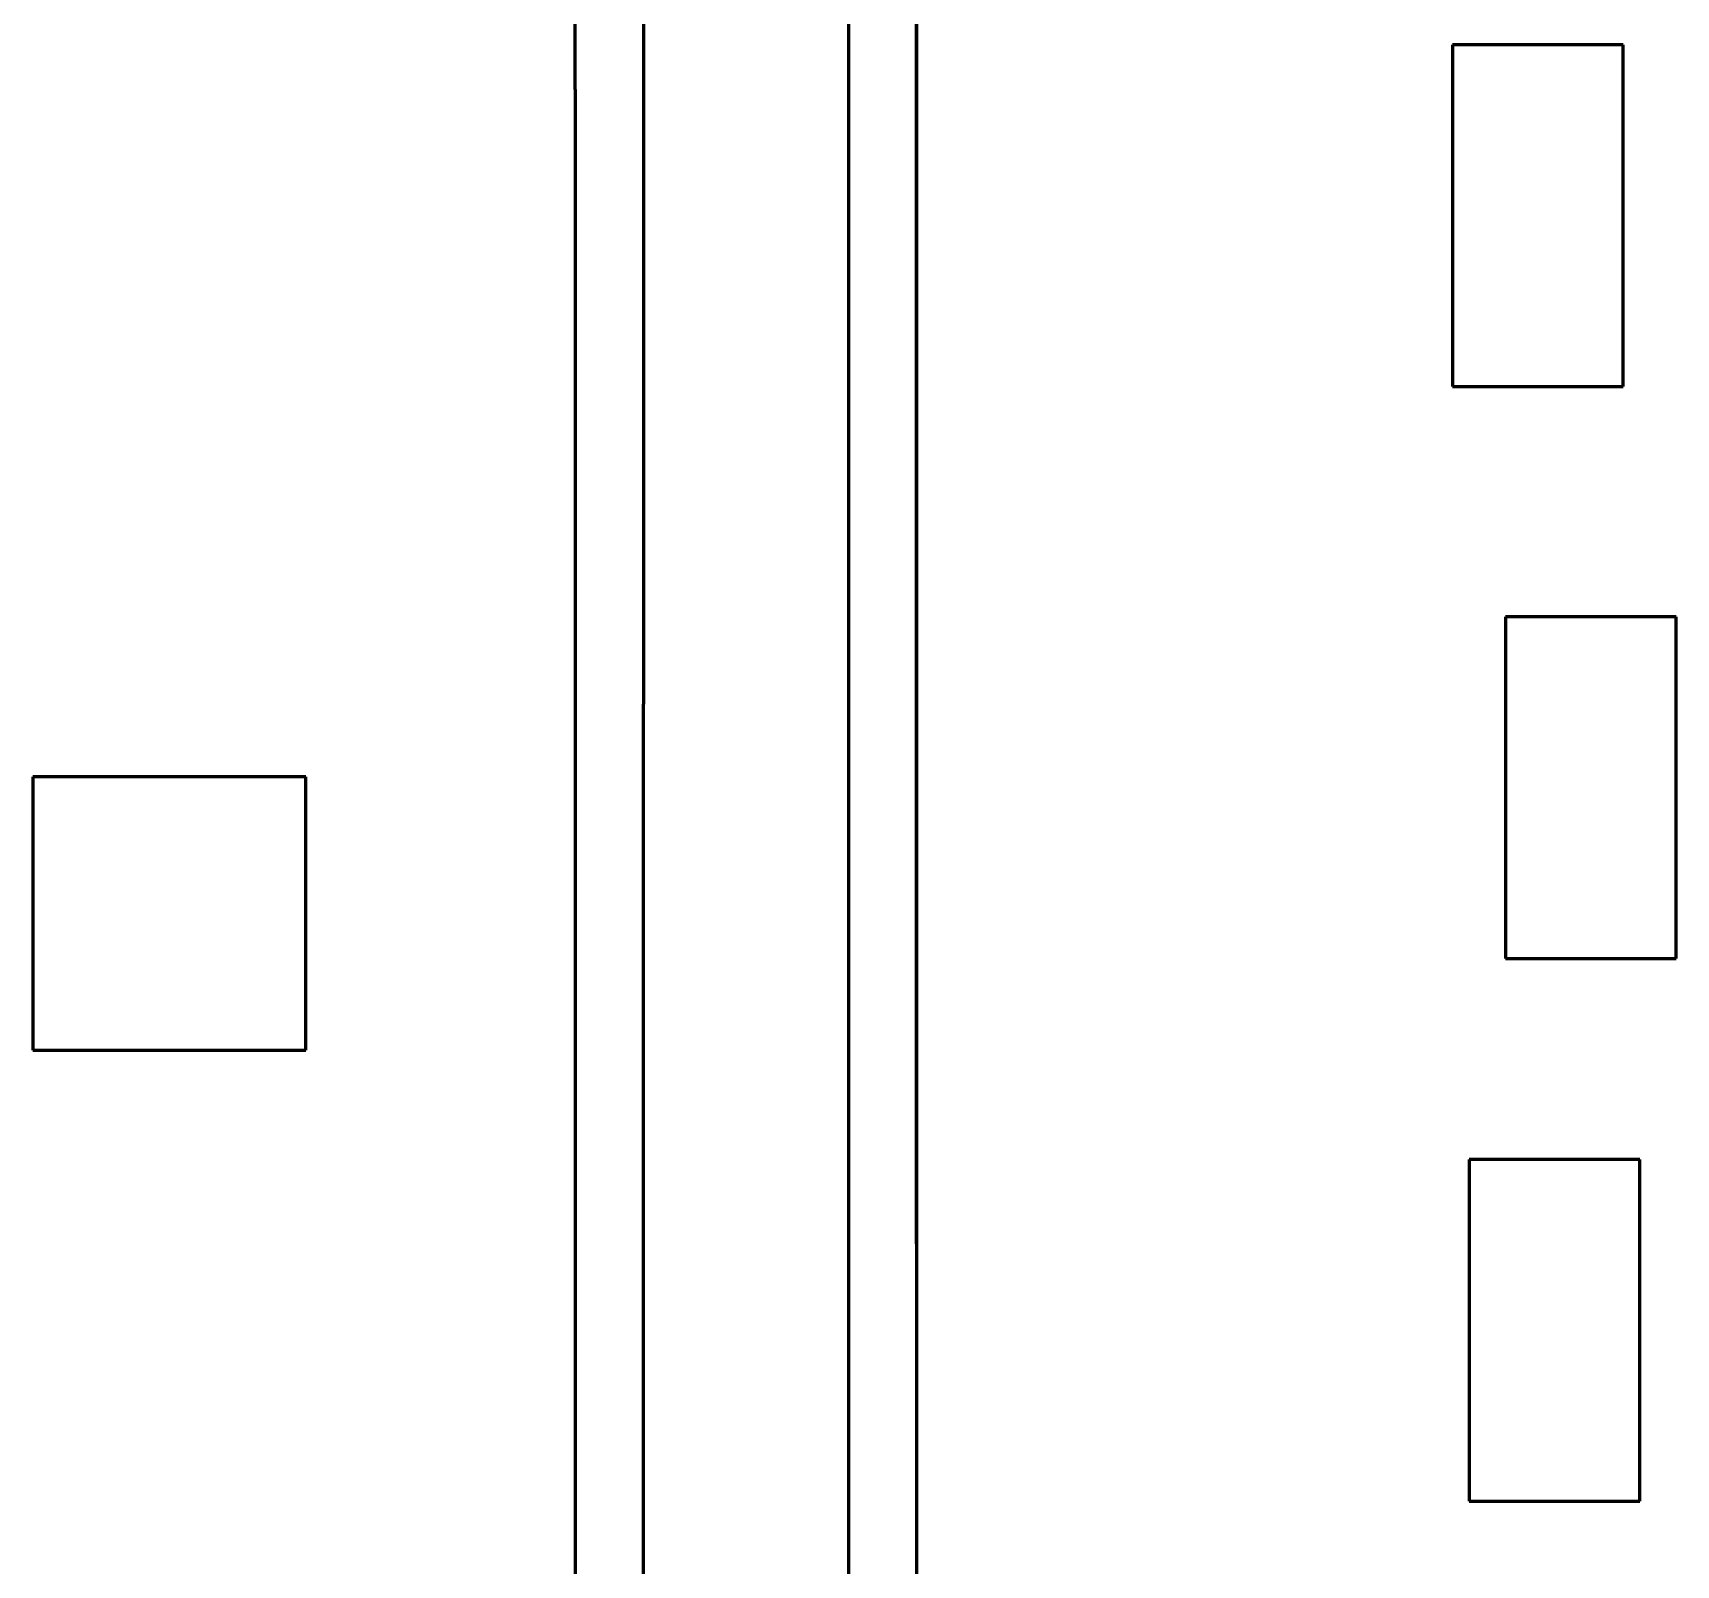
# Model space of a CAD drawing. Extents: x 0 to 297, y 0 to 292.
# Drawn here: x 223.42 to 235.45, y 126.92 to 138.13 of the extents above; entities that cross this region are included whole.
import ezdxf

# ---------------------------------------------------------------- set-up
doc = ezdxf.new("R2010")
doc.units = 0
doc.header["$MEASUREMENT"] = 0
doc.linetypes.add('K5LT_BASIC', pattern=[0])
doc.layers.add('Системный слой', color=7, linetype='Continuous')

# ---------------------------------------------------------------- blocks, each defined once
blk = doc.blocks.new('*U')
at = {"layer": 'Системный слой', "linetype": 'K5LT_BASIC', "lineweight": 60}
for p, q in [((235.067, 138.044), (233.817, 138.044)), ((233.817, 138.044), (233.817, 135.544)), ((235.067, 135.544), (235.067, 138.044)), ((233.817, 135.544), (235.067, 135.544)), ((235.454, 133.857), (234.204, 133.857)), ((234.204, 133.857), (234.204, 131.357)), ((235.454, 131.357), (235.454, 133.857)), ((225.422, 132.688), (223.422, 132.688)), ((223.422, 132.688), (223.422, 130.688)), ((225.422, 130.688), (225.422, 132.688)), ((234.204, 131.357), (235.454, 131.357)), ((223.422, 130.688), (225.422, 130.688)), ((235.189, 129.888), (233.939, 129.888)), ((233.939, 129.888), (233.939, 127.388)), ((235.189, 127.388), (235.189, 129.888)), ((233.939, 127.388), (235.189, 127.388))]:
    blk.add_line(p, q, dxfattribs=at)

msp = doc.modelspace()

# ---------------------------------------------------------------- linework, layer by layer
at = {"layer": 'Системный слой', "linetype": 'K5LT_BASIC', "lineweight": 60}
for p, q in [((229.893, 158.769), (229.893, 129.269)), ((227.393, 137.718), (227.391, 146.46)), ((229.893, 129.269), (229.893, 143.769)), ((229.893, 143.769), (229.893, 99.269)), ((227.893, 138.219), (227.893, 133.219)), ((229.393, 138.219), (229.393, 108.585)), ((227.393, 137.718), (227.393, 133.719)), ((229.393, 137.719), (229.393, 133.719)), ((227.393, 133.719), (227.393, 108.085)), ((227.893, 108.585), (227.893, 133.219)), ((229.393, 133.219), (229.393, 108.585)), ((229.893, 128.769), (229.893, 99.269))]:
    msp.add_line(p, q, dxfattribs=at)

# ---------------------------------------------------------------- block references
at = {"layer": 'Системный слой'}
msp.add_blockref('*U', (0, 0), dxfattribs=at)
msp.add_blockref('*U', (0, 0), dxfattribs=at)
msp.add_blockref('*U', (0, 0), dxfattribs=at)
msp.add_blockref('*U', (0, 0), dxfattribs=at)
msp.add_blockref('*U', (0, 0), dxfattribs=at)
msp.add_blockref('*U', (0, 0), dxfattribs=at)
msp.add_blockref('*U', (0, 0), dxfattribs=at)
msp.add_blockref('*U', (0, 0), dxfattribs=at)
msp.add_blockref('*U', (0, 0), dxfattribs=at)
msp.add_blockref('*U', (0, 0), dxfattribs=at)
msp.add_blockref('*U', (0, 0), dxfattribs=at)
msp.add_blockref('*U', (0, 0), dxfattribs=at)
msp.add_blockref('*U', (0, 0), dxfattribs=at)
msp.add_blockref('*U', (0, 0), dxfattribs=at)
msp.add_blockref('*U', (0, 0), dxfattribs=at)
msp.add_blockref('*U', (0, 0), dxfattribs=at)
msp.add_blockref('*U', (0, 0), dxfattribs=at)
msp.add_blockref('*U', (0, 0), dxfattribs=at)
msp.add_blockref('*U', (0, 0), dxfattribs=at)
msp.add_blockref('*U', (0, 0), dxfattribs=at)
msp.add_blockref('*U', (0, 0), dxfattribs=at)
msp.add_blockref('*U', (0, 0), dxfattribs=at)
msp.add_blockref('*U', (0, 0), dxfattribs=at)
msp.add_blockref('*U', (0, 0), dxfattribs=at)
msp.add_blockref('*U', (0, 0), dxfattribs=at)
msp.add_blockref('*U', (0, 0), dxfattribs=at)
msp.add_blockref('*U', (0, 0), dxfattribs=at)
msp.add_blockref('*U', (0, 0), dxfattribs=at)
msp.add_blockref('*U', (0, 0), dxfattribs=at)
msp.add_blockref('*U', (0, 0), dxfattribs=at)
msp.add_blockref('*U', (0, 0), dxfattribs=at)
msp.add_blockref('*U', (0, 0), dxfattribs=at)
msp.add_blockref('*U', (0, 0), dxfattribs=at)
msp.add_blockref('*U', (0, 0), dxfattribs=at)
msp.add_blockref('*U', (0, 0), dxfattribs=at)
msp.add_blockref('*U', (0, 0), dxfattribs=at)
msp.add_blockref('*U', (0, 0), dxfattribs=at)
msp.add_blockref('*U', (0, 0), dxfattribs=at)
msp.add_blockref('*U', (0, 0), dxfattribs=at)
msp.add_blockref('*U', (0, 0), dxfattribs=at)
msp.add_blockref('*U', (0, 0), dxfattribs=at)
msp.add_blockref('*U', (0, 0), dxfattribs=at)
msp.add_blockref('*U', (0, 0), dxfattribs=at)
msp.add_blockref('*U', (0, 0), dxfattribs=at)
msp.add_blockref('*U', (0, 0), dxfattribs=at)
msp.add_blockref('*U', (0, 0), dxfattribs=at)
msp.add_blockref('*U', (0, 0), dxfattribs=at)
msp.add_blockref('*U', (0, 0), dxfattribs=at)
msp.add_blockref('*U', (0, 0), dxfattribs=at)
msp.add_blockref('*U', (0, 0), dxfattribs=at)
msp.add_blockref('*U', (0, 0), dxfattribs=at)
msp.add_blockref('*U', (0, 0), dxfattribs=at)
msp.add_blockref('*U', (0, 0), dxfattribs=at)
msp.add_blockref('*U', (0, 0), dxfattribs=at)
msp.add_blockref('*U', (0, 0), dxfattribs=at)
msp.add_blockref('*U', (0, 0), dxfattribs=at)
msp.add_blockref('*U', (0, 0), dxfattribs=at)
msp.add_blockref('*U', (0, 0), dxfattribs=at)
msp.add_blockref('*U', (0, 0), dxfattribs=at)
msp.add_blockref('*U', (0, 0), dxfattribs=at)
msp.add_blockref('*U', (0, 0), dxfattribs=at)
msp.add_blockref('*U', (0, 0), dxfattribs=at)
msp.add_blockref('*U', (0, 0), dxfattribs=at)
msp.add_blockref('*U', (0, 0), dxfattribs=at)
msp.add_blockref('*U', (0, 0), dxfattribs=at)
msp.add_blockref('*U', (0, 0), dxfattribs=at)
msp.add_blockref('*U', (0, 0), dxfattribs=at)
msp.add_blockref('*U', (0, 0), dxfattribs=at)
msp.add_blockref('*U', (0, 0), dxfattribs=at)
msp.add_blockref('*U', (0, 0), dxfattribs=at)
msp.add_blockref('*U', (0, 0), dxfattribs=at)
msp.add_blockref('*U', (0, 0), dxfattribs=at)
msp.add_blockref('*U', (0, 0), dxfattribs=at)
msp.add_blockref('*U', (0, 0), dxfattribs=at)
msp.add_blockref('*U', (0, 0), dxfattribs=at)
msp.add_blockref('*U', (0, 0), dxfattribs=at)
msp.add_blockref('*U', (0, 0), dxfattribs=at)
msp.add_blockref('*U', (0, 0), dxfattribs=at)
msp.add_blockref('*U', (0, 0), dxfattribs=at)
msp.add_blockref('*U', (0, 0), dxfattribs=at)
msp.add_blockref('*U', (0, 0), dxfattribs=at)
msp.add_blockref('*U', (0, 0), dxfattribs=at)
msp.add_blockref('*U', (0, 0), dxfattribs=at)
msp.add_blockref('*U', (0, 0), dxfattribs=at)
msp.add_blockref('*U', (0, 0), dxfattribs=at)
msp.add_blockref('*U', (0, 0), dxfattribs=at)
msp.add_blockref('*U', (0, 0), dxfattribs=at)
msp.add_blockref('*U', (0, 0), dxfattribs=at)
msp.add_blockref('*U', (0, 0), dxfattribs=at)
msp.add_blockref('*U', (0, 0), dxfattribs=at)
msp.add_blockref('*U', (0, 0), dxfattribs=at)
msp.add_blockref('*U', (0, 0), dxfattribs=at)
msp.add_blockref('*U', (0, 0), dxfattribs=at)
msp.add_blockref('*U', (0, 0), dxfattribs=at)
msp.add_blockref('*U', (0, 0), dxfattribs=at)
msp.add_blockref('*U', (0, 0), dxfattribs=at)
msp.add_blockref('*U', (0, 0), dxfattribs=at)
msp.add_blockref('*U', (0, 0), dxfattribs=at)
msp.add_blockref('*U', (0, 0), dxfattribs=at)
msp.add_blockref('*U', (0, 0), dxfattribs=at)
msp.add_blockref('*U', (0, 0), dxfattribs=at)
msp.add_blockref('*U', (0, 0), dxfattribs=at)
msp.add_blockref('*U', (0, 0), dxfattribs=at)
msp.add_blockref('*U', (0, 0), dxfattribs=at)
msp.add_blockref('*U', (0, 0), dxfattribs=at)
msp.add_blockref('*U', (0, 0), dxfattribs=at)
msp.add_blockref('*U', (0, 0), dxfattribs=at)
msp.add_blockref('*U', (0, 0), dxfattribs=at)
msp.add_blockref('*U', (0, 0), dxfattribs=at)
msp.add_blockref('*U', (0, 0), dxfattribs=at)
msp.add_blockref('*U', (0, 0), dxfattribs=at)
msp.add_blockref('*U', (0, 0), dxfattribs=at)
msp.add_blockref('*U', (0, 0), dxfattribs=at)
msp.add_blockref('*U', (0, 0), dxfattribs=at)
msp.add_blockref('*U', (0, 0), dxfattribs=at)
msp.add_blockref('*U', (0, 0), dxfattribs=at)
msp.add_blockref('*U', (0, 0), dxfattribs=at)
msp.add_blockref('*U', (0, 0), dxfattribs=at)
msp.add_blockref('*U', (0, 0), dxfattribs=at)
msp.add_blockref('*U', (0, 0), dxfattribs=at)
msp.add_blockref('*U', (0, 0), dxfattribs=at)
msp.add_blockref('*U', (0, 0), dxfattribs=at)
msp.add_blockref('*U', (0, 0), dxfattribs=at)
msp.add_blockref('*U', (0, 0), dxfattribs=at)
msp.add_blockref('*U', (0, 0), dxfattribs=at)
msp.add_blockref('*U', (0, 0), dxfattribs=at)
msp.add_blockref('*U', (0, 0), dxfattribs=at)
msp.add_blockref('*U', (0, 0), dxfattribs=at)
msp.add_blockref('*U', (0, 0), dxfattribs=at)
msp.add_blockref('*U', (0, 0), dxfattribs=at)
msp.add_blockref('*U', (0, 0), dxfattribs=at)
msp.add_blockref('*U', (0, 0), dxfattribs=at)
msp.add_blockref('*U', (0, 0), dxfattribs=at)
msp.add_blockref('*U', (0, 0), dxfattribs=at)
msp.add_blockref('*U', (0, 0), dxfattribs=at)
msp.add_blockref('*U', (0, 0), dxfattribs=at)
msp.add_blockref('*U', (0, 0), dxfattribs=at)
msp.add_blockref('*U', (0, 0), dxfattribs=at)
msp.add_blockref('*U', (0, 0), dxfattribs=at)
msp.add_blockref('*U', (0, 0), dxfattribs=at)
msp.add_blockref('*U', (0, 0), dxfattribs=at)
msp.add_blockref('*U', (0, 0), dxfattribs=at)
msp.add_blockref('*U', (0, 0), dxfattribs=at)
msp.add_blockref('*U', (0, 0), dxfattribs=at)
msp.add_blockref('*U', (0, 0), dxfattribs=at)
msp.add_blockref('*U', (0, 0), dxfattribs=at)
msp.add_blockref('*U', (0, 0), dxfattribs=at)
msp.add_blockref('*U', (0, 0), dxfattribs=at)
msp.add_blockref('*U', (0, 0), dxfattribs=at)
msp.add_blockref('*U', (0, 0), dxfattribs=at)
msp.add_blockref('*U', (0, 0), dxfattribs=at)
msp.add_blockref('*U', (0, 0), dxfattribs=at)
msp.add_blockref('*U', (0, 0), dxfattribs=at)
msp.add_blockref('*U', (0, 0), dxfattribs=at)
msp.add_blockref('*U', (0, 0), dxfattribs=at)
msp.add_blockref('*U', (0, 0), dxfattribs=at)
msp.add_blockref('*U', (0, 0), dxfattribs=at)
msp.add_blockref('*U', (0, 0), dxfattribs=at)
msp.add_blockref('*U', (0, 0), dxfattribs=at)
msp.add_blockref('*U', (0, 0), dxfattribs=at)
msp.add_blockref('*U', (0, 0), dxfattribs=at)
msp.add_blockref('*U', (0, 0), dxfattribs=at)
msp.add_blockref('*U', (0, 0), dxfattribs=at)
msp.add_blockref('*U', (0, 0), dxfattribs=at)
msp.add_blockref('*U', (0, 0), dxfattribs=at)
msp.add_blockref('*U', (0, 0), dxfattribs=at)
msp.add_blockref('*U', (0, 0), dxfattribs=at)
msp.add_blockref('*U', (0, 0), dxfattribs=at)
msp.add_blockref('*U', (0, 0), dxfattribs=at)
msp.add_blockref('*U', (0, 0), dxfattribs=at)
msp.add_blockref('*U', (0, 0), dxfattribs=at)
msp.add_blockref('*U', (0, 0), dxfattribs=at)
msp.add_blockref('*U', (0, 0), dxfattribs=at)
msp.add_blockref('*U', (0, 0), dxfattribs=at)
msp.add_blockref('*U', (0, 0), dxfattribs=at)
msp.add_blockref('*U', (0, 0), dxfattribs=at)
msp.add_blockref('*U', (0, 0), dxfattribs=at)
msp.add_blockref('*U', (0, 0), dxfattribs=at)
msp.add_blockref('*U', (0, 0), dxfattribs=at)
msp.add_blockref('*U', (0, 0), dxfattribs=at)
msp.add_blockref('*U', (0, 0), dxfattribs=at)
msp.add_blockref('*U', (0, 0), dxfattribs=at)
msp.add_blockref('*U', (0, 0), dxfattribs=at)
msp.add_blockref('*U', (0, 0), dxfattribs=at)
msp.add_blockref('*U', (0, 0), dxfattribs=at)
msp.add_blockref('*U', (0, 0), dxfattribs=at)
msp.add_blockref('*U', (0, 0), dxfattribs=at)
msp.add_blockref('*U', (0, 0), dxfattribs=at)
msp.add_blockref('*U', (0, 0), dxfattribs=at)
msp.add_blockref('*U', (0, 0), dxfattribs=at)
msp.add_blockref('*U', (0, 0), dxfattribs=at)
msp.add_blockref('*U', (0, 0), dxfattribs=at)
msp.add_blockref('*U', (0, 0), dxfattribs=at)
msp.add_blockref('*U', (0, 0), dxfattribs=at)
msp.add_blockref('*U', (0, 0), dxfattribs=at)
msp.add_blockref('*U', (0, 0), dxfattribs=at)
msp.add_blockref('*U', (0, 0), dxfattribs=at)
msp.add_blockref('*U', (0, 0), dxfattribs=at)
msp.add_blockref('*U', (0, 0), dxfattribs=at)
msp.add_blockref('*U', (0, 0), dxfattribs=at)
msp.add_blockref('*U', (0, 0), dxfattribs=at)
msp.add_blockref('*U', (0, 0), dxfattribs=at)
msp.add_blockref('*U', (0, 0), dxfattribs=at)
msp.add_blockref('*U', (0, 0), dxfattribs=at)
msp.add_blockref('*U', (0, 0), dxfattribs=at)
msp.add_blockref('*U', (0, 0), dxfattribs=at)
msp.add_blockref('*U', (0, 0), dxfattribs=at)
msp.add_blockref('*U', (0, 0), dxfattribs=at)
msp.add_blockref('*U', (0, 0), dxfattribs=at)
msp.add_blockref('*U', (0, 0), dxfattribs=at)
msp.add_blockref('*U', (0, 0), dxfattribs=at)
msp.add_blockref('*U', (0, 0), dxfattribs=at)
msp.add_blockref('*U', (0, 0), dxfattribs=at)
msp.add_blockref('*U', (0, 0), dxfattribs=at)
msp.add_blockref('*U', (0, 0), dxfattribs=at)
msp.add_blockref('*U', (0, 0), dxfattribs=at)
msp.add_blockref('*U', (0, 0), dxfattribs=at)
msp.add_blockref('*U', (0, 0), dxfattribs=at)
msp.add_blockref('*U', (0, 0), dxfattribs=at)
msp.add_blockref('*U', (0, 0), dxfattribs=at)
msp.add_blockref('*U', (0, 0), dxfattribs=at)
msp.add_blockref('*U', (0, 0), dxfattribs=at)
msp.add_blockref('*U', (0, 0), dxfattribs=at)
msp.add_blockref('*U', (0, 0), dxfattribs=at)
msp.add_blockref('*U', (0, 0), dxfattribs=at)
msp.add_blockref('*U', (0, 0), dxfattribs=at)
msp.add_blockref('*U', (0, 0), dxfattribs=at)
msp.add_blockref('*U', (0, 0), dxfattribs=at)
msp.add_blockref('*U', (0, 0), dxfattribs=at)
msp.add_blockref('*U', (0, 0), dxfattribs=at)
msp.add_blockref('*U', (0, 0), dxfattribs=at)
msp.add_blockref('*U', (0, 0), dxfattribs=at)
msp.add_blockref('*U', (0, 0), dxfattribs=at)
msp.add_blockref('*U', (0, 0), dxfattribs=at)
msp.add_blockref('*U', (0, 0), dxfattribs=at)
msp.add_blockref('*U', (0, 0), dxfattribs=at)
msp.add_blockref('*U', (0, 0), dxfattribs=at)
msp.add_blockref('*U', (0, 0), dxfattribs=at)
msp.add_blockref('*U', (0, 0), dxfattribs=at)
msp.add_blockref('*U', (0, 0), dxfattribs=at)
msp.add_blockref('*U', (0, 0), dxfattribs=at)
msp.add_blockref('*U', (0, 0), dxfattribs=at)
msp.add_blockref('*U', (0, 0), dxfattribs=at)
msp.add_blockref('*U', (0, 0), dxfattribs=at)
msp.add_blockref('*U', (0, 0), dxfattribs=at)
msp.add_blockref('*U', (0, 0), dxfattribs=at)
msp.add_blockref('*U', (0, 0), dxfattribs=at)
msp.add_blockref('*U', (0, 0), dxfattribs=at)
msp.add_blockref('*U', (0, 0), dxfattribs=at)
msp.add_blockref('*U', (0, 0), dxfattribs=at)
msp.add_blockref('*U', (0, 0), dxfattribs=at)
msp.add_blockref('*U', (0, 0), dxfattribs=at)
msp.add_blockref('*U', (0, 0), dxfattribs=at)
msp.add_blockref('*U', (0, 0), dxfattribs=at)
msp.add_blockref('*U', (0, 0), dxfattribs=at)
msp.add_blockref('*U', (0, 0), dxfattribs=at)
msp.add_blockref('*U', (0, 0), dxfattribs=at)
msp.add_blockref('*U', (0, 0), dxfattribs=at)
msp.add_blockref('*U', (0, 0), dxfattribs=at)
msp.add_blockref('*U', (0, 0), dxfattribs=at)
msp.add_blockref('*U', (0, 0), dxfattribs=at)
msp.add_blockref('*U', (0, 0), dxfattribs=at)
msp.add_blockref('*U', (0, 0), dxfattribs=at)
msp.add_blockref('*U', (0, 0), dxfattribs=at)
msp.add_blockref('*U', (0, 0), dxfattribs=at)
msp.add_blockref('*U', (0, 0), dxfattribs=at)
msp.add_blockref('*U', (0, 0), dxfattribs=at)
msp.add_blockref('*U', (0, 0), dxfattribs=at)
msp.add_blockref('*U', (0, 0), dxfattribs=at)
msp.add_blockref('*U', (0, 0), dxfattribs=at)
msp.add_blockref('*U', (0, 0), dxfattribs=at)
msp.add_blockref('*U', (0, 0), dxfattribs=at)
msp.add_blockref('*U', (0, 0), dxfattribs=at)
msp.add_blockref('*U', (0, 0), dxfattribs=at)
msp.add_blockref('*U', (0, 0), dxfattribs=at)
msp.add_blockref('*U', (0, 0), dxfattribs=at)
msp.add_blockref('*U', (0, 0), dxfattribs=at)
msp.add_blockref('*U', (0, 0), dxfattribs=at)
msp.add_blockref('*U', (0, 0), dxfattribs=at)
msp.add_blockref('*U', (0, 0), dxfattribs=at)
msp.add_blockref('*U', (0, 0), dxfattribs=at)
msp.add_blockref('*U', (0, 0), dxfattribs=at)
msp.add_blockref('*U', (0, 0), dxfattribs=at)
msp.add_blockref('*U', (0, 0), dxfattribs=at)
msp.add_blockref('*U', (0, 0), dxfattribs=at)
msp.add_blockref('*U', (0, 0), dxfattribs=at)
msp.add_blockref('*U', (0, 0), dxfattribs=at)
msp.add_blockref('*U', (0, 0), dxfattribs=at)
msp.add_blockref('*U', (0, 0), dxfattribs=at)
msp.add_blockref('*U', (0, 0), dxfattribs=at)
msp.add_blockref('*U', (0, 0), dxfattribs=at)
msp.add_blockref('*U', (0, 0), dxfattribs=at)
msp.add_blockref('*U', (0, 0), dxfattribs=at)
msp.add_blockref('*U', (0, 0), dxfattribs=at)
msp.add_blockref('*U', (0, 0), dxfattribs=at)
msp.add_blockref('*U', (0, 0), dxfattribs=at)
msp.add_blockref('*U', (0, 0), dxfattribs=at)
msp.add_blockref('*U', (0, 0), dxfattribs=at)
msp.add_blockref('*U', (0, 0), dxfattribs=at)
msp.add_blockref('*U', (0, 0), dxfattribs=at)
msp.add_blockref('*U', (0, 0), dxfattribs=at)
msp.add_blockref('*U', (0, 0), dxfattribs=at)
msp.add_blockref('*U', (0, 0), dxfattribs=at)
msp.add_blockref('*U', (0, 0), dxfattribs=at)
msp.add_blockref('*U', (0, 0), dxfattribs=at)
msp.add_blockref('*U', (0, 0), dxfattribs=at)
msp.add_blockref('*U', (0, 0), dxfattribs=at)
msp.add_blockref('*U', (0, 0), dxfattribs=at)
msp.add_blockref('*U', (0, 0), dxfattribs=at)
msp.add_blockref('*U', (0, 0), dxfattribs=at)
msp.add_blockref('*U', (0, 0), dxfattribs=at)
msp.add_blockref('*U', (0, 0), dxfattribs=at)
msp.add_blockref('*U', (0, 0), dxfattribs=at)
msp.add_blockref('*U', (0, 0), dxfattribs=at)
msp.add_blockref('*U', (0, 0), dxfattribs=at)
msp.add_blockref('*U', (0, 0), dxfattribs=at)
msp.add_blockref('*U', (0, 0), dxfattribs=at)
msp.add_blockref('*U', (0, 0), dxfattribs=at)
msp.add_blockref('*U', (0, 0), dxfattribs=at)
msp.add_blockref('*U', (0, 0), dxfattribs=at)
msp.add_blockref('*U', (0, 0), dxfattribs=at)
msp.add_blockref('*U', (0, 0), dxfattribs=at)
msp.add_blockref('*U', (0, 0), dxfattribs=at)
msp.add_blockref('*U', (0, 0), dxfattribs=at)
msp.add_blockref('*U', (0, 0), dxfattribs=at)
msp.add_blockref('*U', (0, 0), dxfattribs=at)
msp.add_blockref('*U', (0, 0), dxfattribs=at)
msp.add_blockref('*U', (0, 0), dxfattribs=at)
msp.add_blockref('*U', (0, 0), dxfattribs=at)
msp.add_blockref('*U', (0, 0), dxfattribs=at)
msp.add_blockref('*U', (0, 0), dxfattribs=at)
msp.add_blockref('*U', (0, 0), dxfattribs=at)
msp.add_blockref('*U', (0, 0), dxfattribs=at)
msp.add_blockref('*U', (0, 0), dxfattribs=at)
msp.add_blockref('*U', (0, 0), dxfattribs=at)
msp.add_blockref('*U', (0, 0), dxfattribs=at)
msp.add_blockref('*U', (0, 0), dxfattribs=at)
msp.add_blockref('*U', (0, 0), dxfattribs=at)
msp.add_blockref('*U', (0, 0), dxfattribs=at)
msp.add_blockref('*U', (0, 0), dxfattribs=at)
msp.add_blockref('*U', (0, 0), dxfattribs=at)
msp.add_blockref('*U', (0, 0), dxfattribs=at)
msp.add_blockref('*U', (0, 0), dxfattribs=at)
msp.add_blockref('*U', (0, 0), dxfattribs=at)
msp.add_blockref('*U', (0, 0), dxfattribs=at)
msp.add_blockref('*U', (0, 0), dxfattribs=at)
msp.add_blockref('*U', (0, 0), dxfattribs=at)
msp.add_blockref('*U', (0, 0), dxfattribs=at)
msp.add_blockref('*U', (0, 0), dxfattribs=at)
msp.add_blockref('*U', (0, 0), dxfattribs=at)
msp.add_blockref('*U', (0, 0), dxfattribs=at)
msp.add_blockref('*U', (0, 0), dxfattribs=at)
msp.add_blockref('*U', (0, 0), dxfattribs=at)
msp.add_blockref('*U', (0, 0), dxfattribs=at)
msp.add_blockref('*U', (0, 0), dxfattribs=at)
msp.add_blockref('*U', (0, 0), dxfattribs=at)
msp.add_blockref('*U', (0, 0), dxfattribs=at)
msp.add_blockref('*U', (0, 0), dxfattribs=at)
msp.add_blockref('*U', (0, 0), dxfattribs=at)
msp.add_blockref('*U', (0, 0), dxfattribs=at)
msp.add_blockref('*U', (0, 0), dxfattribs=at)
msp.add_blockref('*U', (0, 0), dxfattribs=at)
msp.add_blockref('*U', (0, 0), dxfattribs=at)
msp.add_blockref('*U', (0, 0), dxfattribs=at)

doc.saveas('drawing.dxf')
